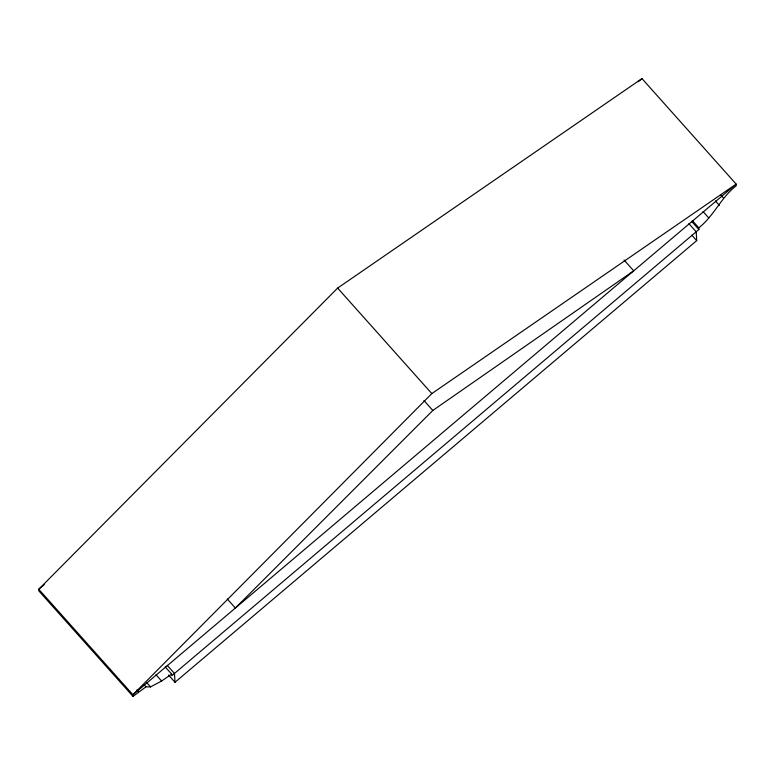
<?xml version="1.0" encoding="UTF-8"?>
<svg xmlns="http://www.w3.org/2000/svg" width="775" height="775" viewBox="0 0 775 775"><rect width="100%" height="100%" fill="white"/><g stroke="black" fill="none" stroke-linecap="round" stroke-linejoin="round"><path stroke-width="1.16" d="M171.653 674.114L171.759 675.761L698.895 229.507L698.798 227.86C713.94 215.934 721.089 197.383 736.25 185.748L736.153 184.092L641.971 78.595L337.638 288.087L38.75 589.252L38.847 590.908L133.029 696.405L146.01 686.805L150.524 686.921L161.588 681.031L171.653 674.114L165.211 666.897M44.233 584.612L38.75 589.252L132.932 694.758L736.153 184.092L431.82 393.593L132.932 694.749L133.029 696.405M624.04 259.974L633.708 270.814L432.818 410.459L235.368 608.036L227.307 598.998M638.28 81.724L641.971 78.595M168.553 675.054L174.995 682.271L696.706 240.618L696.183 231.812L688.927 223.684M721.012 195.281L723.424 197.983M715.354 200.89L719.355 205.375M703.061 211.585L708.689 217.882M692.356 220.642L698.798 227.86M691.649 221.388L698.895 229.507M691.872 235.203L696.706 240.618M337.638 288.087L431.82 393.593M423.964 400.539L432.818 410.459M167.216 665.337L174.472 673.465L174.995 682.271M155.969 674.734L161.588 681.031M146.514 682.436L150.524 686.921M144.392 684.993L146.01 686.805M136.846 690.002L138.463 691.804"/></g></svg>
